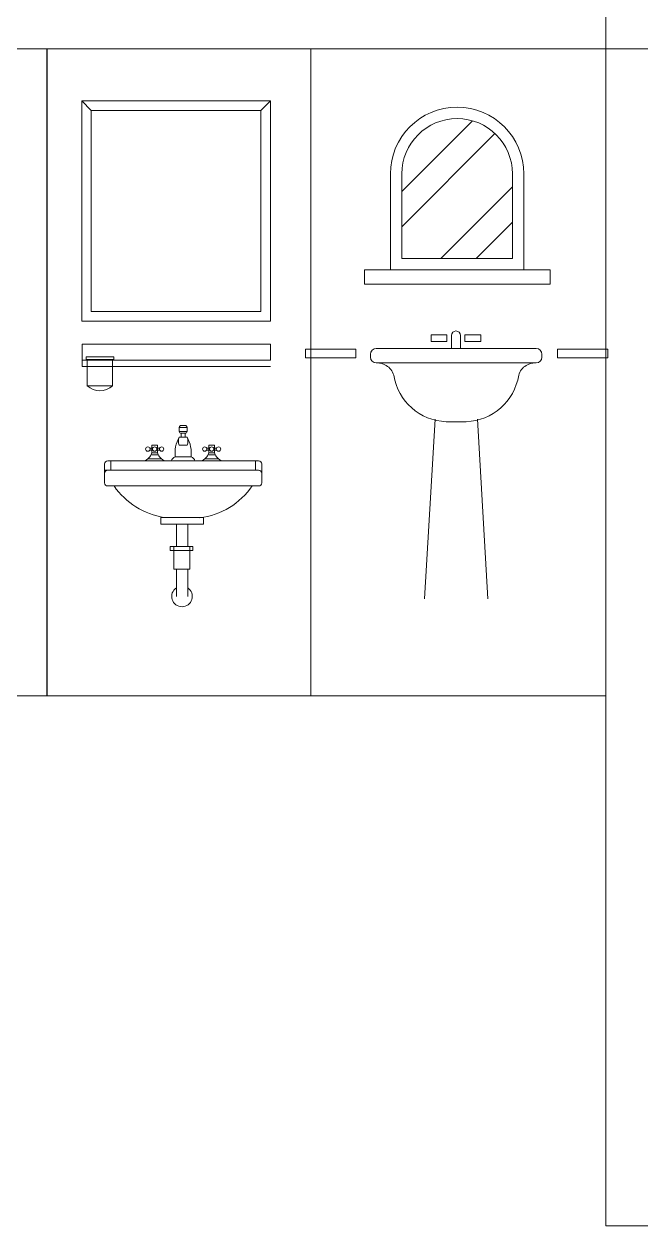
# Model space of a CAD drawing. Header units: inches. Extents: x 242965 to 445791, y 236206 to 423703.
# Drawn here: x 333578 to 335738, y 358409 to 362613 of the extents above; entities that cross this region are included whole.
import ezdxf

# ---------------------------------------------------------------- set-up
doc = ezdxf.new("R2010")
doc.units = ezdxf.units.IN
doc.header["$MEASUREMENT"] = 0
doc.layers.add('9', color=251, linetype='Continuous', lineweight=13)

# ---------------------------------------------------------------- blocks, each defined once
blk = doc.blocks.new('*X130')
at = {"color": 0}
for p, q in [((21403.5, 17224.7), (21650.5, 17471.7)), ((21403.5, 17101), (21729.5, 17427)), ((21540, 16990), (21790.8, 17240.8)), ((21663.7, 16990), (21790.8, 17117))]:
    blk.add_line(p, q, dxfattribs=at)
blk = doc.blocks.new('A$C272567C7')
for p, q in [((227.2, 855), (227.2, 845)), ((247.2, 875), (807.2, 875)), ((827.2, 855), (827.2, 845)), ((247.2, 825), (807.2, 825)), ((453.2, 628.2), (416.1, 0)), ((492.2, 619.1), (562.3, 619.1)), ((601.2, 628.2), (638.3, 0))]:
    blk.add_line(p, q)
for points in [[(296.8, 1150), (296.8, 1485.6, -1), (764.1, 1485.6), (764.1, 1150)], [(336.8, 1190), (336.8, 1485.6, -1), (724.1, 1485.6), (724.1, 1190)]]:
    blk.add_lwpolyline(points, format="xyb", close=True)
for points in [[(206.3, 1150), (206.3, 1100), (856.3, 1100), (856.3, 1150)], [(439.7, 923.2), (439.7, 899.6), (494.8, 899.6), (494.8, 923.2)], [(557.7, 923.2), (557.7, 899.6), (612.8, 899.6), (612.8, 923.2)], [(0, 873), (0, 842.4), (176.2, 842.4), (176.2, 873)], [(881.2, 873), (881.2, 842.4), (1057.4, 842.4), (1057.4, 873)]]:
    blk.add_lwpolyline(points, close=True)
for points in [[(510.5, 875), (510.5, 920.6, -1), (542, 920.6), (542, 875)], [(250.8, 825, -0.116933), (282.3, 815.7, -0.200514), (308.6, 781.6, 0.358159), (492.2, 619.1, 0.409111)], [(803.6, 825, 0.116933), (772.1, 815.7, 0.200514), (745.9, 781.6, -0.358159), (562.3, 619.1, -0.409111)]]:
    blk.add_lwpolyline(points, format="xyb")
for centre, start, end in [((247.2, 855), 90, 180), ((247.2, 845), 180, 270), ((807.2, 855), 0, 90), ((807.2, 845), 270, 0)]:
    blk.add_arc(centre, 20, start, end)
blk.add_blockref('*X130', (-21066.7, -15800))
blk = doc.blocks.new('A$C59233808')
for p, q in [((0, 1769.4), (0, 999.4)), ((660, 1769.4), (0, 1769.4)), ((33, 1736.4), (0, 1769.4)), ((627, 1736.4), (660, 1769.4)), ((660, 999.4), (660, 1769.4)), ((33, 1736.4), (33, 1032.4)), ((627, 1736.4), (33, 1736.4)), ((627, 1032.4), (627, 1736.4)), ((33, 1032.4), (627, 1032.4)), ((0, 999.4), (660, 999.4)), ((660, 918.5), (0.8, 918.5)), ((0.8, 918.5), (0.8, 862.5)), ((660, 862.5), (660, 918.5)), ((0.8, 862.5), (660, 862.5)), ((0.8, 862.5), (0.8, 840.5)), ((14.8, 874.8), (111.8, 874.8)), ((14.8, 865.5), (14.8, 874.8)), ((111.8, 865.5), (14.8, 865.5)), ((19.2, 874.8), (107.4, 874.8)), ((19.2, 773.3), (19.2, 865.5)), ((107.4, 865.5), (107.4, 773.3)), ((111.8, 874.8), (111.8, 865.5)), ((660, 840.5), (0.8, 840.5)), ((107.4, 773.3), (19.2, 773.3)), ((347.9, 634.2), (361.7, 634.2)), ((341.1, 627.4), (368.6, 627.4)), ((341.1, 613.6), (341.1, 627.4)), ((368.6, 613.6), (341.1, 613.6)), ((341.1, 593), (368.6, 593)), ((347.9, 593), (347.9, 606.7)), ((361.7, 606.7), (347.9, 606.7)), ((361.7, 606.7), (361.7, 593)), ((368.6, 627.4), (368.6, 613.6)), ((244.8, 555.2), (237.9, 555.2)), ((244.8, 548.3), (237.9, 548.3)), ((244.8, 565.5), (265.4, 565.5)), ((244.8, 538), (244.8, 565.5)), ((265.4, 565.5), (265.4, 538)), ((265.4, 555.2), (272.3, 555.2)), ((265.4, 548.3), (272.3, 548.3)), ((368.6, 565.5), (341.1, 565.5)), ((444.2, 555.2), (437.3, 555.2)), ((444.2, 548.3), (437.3, 548.3)), ((444.2, 538), (444.2, 565.5)), ((444.2, 565.5), (464.8, 565.5)), ((464.8, 565.5), (464.8, 538)), ((464.8, 555.2), (471.7, 555.2)), ((464.8, 548.3), (471.7, 548.3)), ((618.8, 510.5), (90.8, 510.5)), ((101.8, 510.5), (101.8, 477.5)), ((217.3, 510.5), (292.9, 510.5)), ((230.8, 517.4), (279.4, 517.4)), ((268.4, 531.1), (242.1, 531.1)), ((265.4, 538), (244.8, 538)), ((313.6, 510.5), (396.1, 510.5)), ((327.3, 524.2), (382.3, 524.2)), ((416.7, 510.5), (492.3, 510.5)), ((430.2, 517.4), (478.8, 517.4)), ((467.7, 531.1), (441.5, 531.1)), ((464.8, 538), (444.2, 538)), ((607.8, 510.5), (607.8, 477.5)), ((79.8, 499.5), (79.8, 433.5)), ((618.8, 477.5), (79.8, 477.5)), ((629.8, 499.5), (629.8, 433.5)), ((618.8, 422.5), (90.8, 422.5)), ((425.3, 311.2), (276.3, 312.5)), ((276.3, 312.5), (426, 312.5)), ((276.3, 288.7), (276.3, 312.5)), ((370.6, 311.8), (370.6, 311.7)), ((426, 312.5), (426, 288.7)), ((426, 288.7), (276.3, 288.7)), ((331, 288.7), (331, 210.3)), ((370.6, 288.7), (370.6, 210.3)), ((309.8, 210.3), (389.1, 210.3)), ((309.8, 196.8), (309.8, 210.3)), ((321.6, 131.1), (321.6, 210.3)), ((321.6, 210.3), (378.1, 210.3)), ((378.1, 210.3), (378.1, 131.1)), ((389.1, 210.3), (389.1, 196.8)), ((389.1, 196.8), (309.8, 196.8)), ((378.1, 131.1), (321.6, 131.1)), ((331, 131.1), (331, 36.1)), ((370.6, 131.1), (370.6, 36.1))]:
    blk.add_line(p, q)
for centre in [(231.1, 551.7), (255.1, 551.7), (279.2, 551.7), (430.4, 551.7), (454.5, 551.7), (478.6, 551.7)]:
    blk.add_circle(centre, 7.69)
for centre, radius, start, end in [((63.3, 817.7), 62.6, 225.1714, 314.8286), ((347.7, 627.6), 6.67, 88.2224, 181.7776), ((361.9, 627.6), 6.67, 358.2224, 91.7776), ((437.3, 538), 110.9, 150.2551, 187.125), ((372.5, 579.2), 34.3, 156.3417, 203.6583), ((347.7, 613.4), 6.67, 178.2224, 271.7776), ((361.9, 613.4), 6.67, 268.2224, 1.7776), ((337.2, 579.2), 34.3, 336.3417, 23.6583), ((272.3, 538), 110.9, 352.875, 29.7449), ((90.8, 499.5), 11, 90, 180), ((207, 548.3), 39.2, 285.2551, 344.7449), ((303.3, 548.3), 39.2, 195.2551, 254.7449), ((332.9, 504.9), 20.2, 106.1502, 163.8498), ((376.7, 504.9), 20.2, 16.1502, 73.8498), ((406.4, 548.3), 39.2, 285.2551, 344.7449), ((502.6, 548.3), 39.2, 195.2551, 254.7449), ((618.8, 499.5), 11, 0, 90), ((90.8, 466.5), 11, 90, 180), ((618.8, 466.5), 11, 0, 90), ((90.8, 433.5), 11, 180, 270), ((329.2, 572.8), 263.4, 214.796, 261.1932), ((380.5, 572.8), 263.4, 277.0746, 325.204), ((618.8, 433.5), 11, 270, 0), ((350.8, 36.1), 36.1, 123.2197, 56.7803)]:
    blk.add_arc(centre, radius, start, end)

msp = doc.modelspace()

# ---------------------------------------------------------------- linework, layer by layer
at = {"layer": '9'}
for points in [[(332726.549, 366643.79), (335614.312, 366643.79), (335614.312, 362526.323), (332726.549, 362526.323)], [(335614.312, 366643.79), (338502.074, 366643.79), (338502.074, 362526.323), (335614.312, 362526.323)], [(333658.297, 362526.323), (332911.834, 362526.323), (332911.834, 360262.898), (333658.297, 360262.898)], [(334581.88, 362526.323), (333658.817, 362526.323), (333658.817, 360262.898), (334581.88, 360262.898)], [(335614.312, 362526.323), (334581.88, 362526.323), (334581.88, 360262.898), (335614.312, 360262.898)], [(335614.312, 362526.323), (338502.074, 362526.323), (338502.074, 358408.857), (335614.312, 358408.857)]]:
    msp.add_lwpolyline(points, close=True, dxfattribs=at)

# ---------------------------------------------------------------- block references
for name, p in [('A$C59233808', (333780.486, 360574.797)), ('A$C272567C7', (334563.902, 360603.121))]:
    msp.add_blockref(name, p, dxfattribs=at)

doc.saveas('drawing.dxf')
